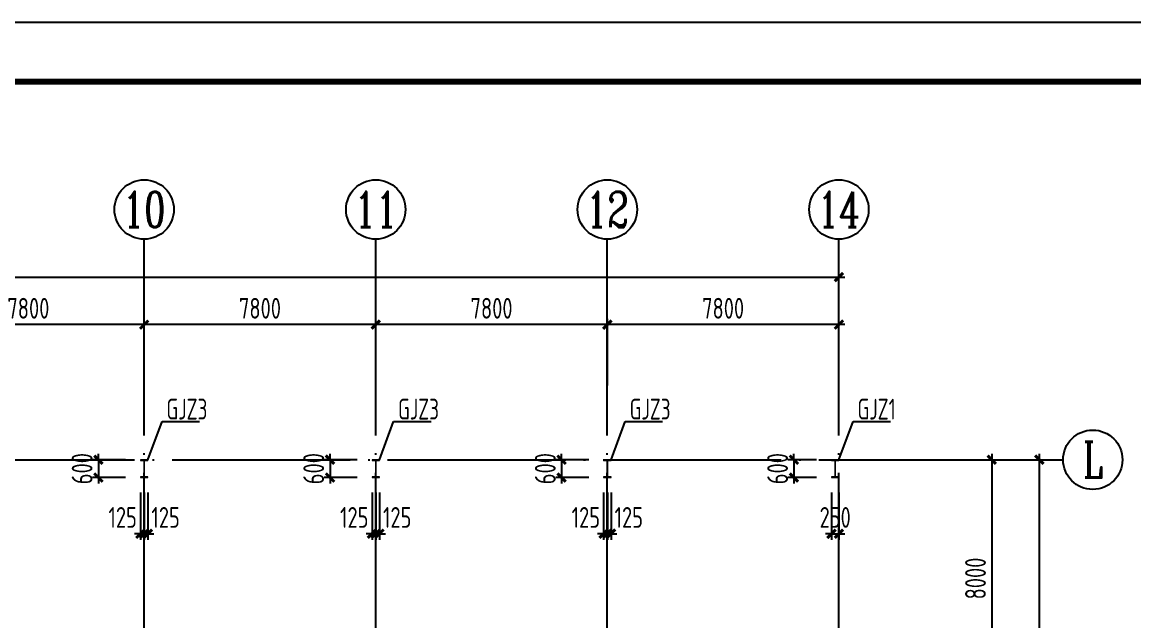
# Model space of a CAD drawing. Extents: x -2746917 to -971774, y -3334247 to -3250358.
# Drawn here: x -2142069 to -2123351, y -3284250 to -3274173 of the extents above; entities that cross this region are included whole.
import ezdxf
from ezdxf.enums import TextEntityAlignment as Align

# ---------------------------------------------------------------- set-up
doc = ezdxf.new("R2010")
doc.units = 0
doc.header["$LTSCALE"] = 1000
doc.header["$MEASUREMENT"] = 0
doc.header["$PDMODE"] = 35
doc.linetypes.add('DOTE', pattern=[2.42, 2, -0.2, 0.02, -0.2])
doc.layers.get('0').update_dxf_attribs({"linetype": 'CONTINUOUS'})
doc.layers.get('Defpoints').update_dxf_attribs({"linetype": 'CONTINUOUS'})
for name, color, linetype in [('AXIS', 253, 'DOTE'), ('COLU', 7, 'CONTINUOUS'), ('DIM', 3, 'CONTINUOUS'), ('NUM', 7, 'CONTINUOUS'), ('PUB_TITLE', 4, 'CONTINUOUS'), ('TEXT', 7, 'CONTINUOUS')]:
    doc.layers.add(name, color=color, linetype=linetype)
doc.layers.add('yichutu', color=7, linetype='CONTINUOUS', true_color=0xffffff, plot=False)
doc.styles.add('TSSD_Axis', font='Complex.shx', dxfattribs={"width": 0.7, "bigfont": 'hztxt.shx'})
doc.styles.add('TSSD_Dimension', font='tssdeng.shx', dxfattribs={"width": 0.75, "bigfont": 'Hztxt.shx'})
doc.styles.add('TSSD_Rein', font='Tssdeng.shx', dxfattribs={"width": 0.75, "bigfont": 'hztxt.shx'})
doc.dimstyles.new('TSSD_200_100', dxfattribs={"dimtxt": 350, "dimasz": 100, "dimexe": 100, "dimexo": 250, "dimgap": 100, "dimtad": 1, "dimdec": 0, "dimlfac": 2, "dimzin": 0, "dimdsep": 46, "dimtxsty": 'TSSD_Dimension', "dimblk": 'ARCHTICK', "dimcen": 0, "dimdle": 100, "dimclrt": 7, "dimadec": 0, "dimazin": 0, "dimtfac": 1, "dimtdec": 0, "dimtix": 1, "dimtmove": 2, "dimatfit": 3, "dimfxl": 1, "dimtolj": 1, "dimtzin": 0, "dimarcsym": 0})

# ---------------------------------------------------------------- blocks, each defined once
blk = doc.blocks.new('ts_axno')
at = {"color": 0, "linetype": 'ByBlock', "lineweight": -2}
blk.add_circle((0, 0), 0.5, dxfattribs=at)
at = {"color": 0, "linetype": 'ByBlock', "lineweight": -2, "style": 'TSSD_Axis', "width": 0.7}
blk.add_attdef('A', text='', height=0.6, dxfattribs=at).set_placement((0, 0), align=Align.MIDDLE_CENTER)
blk = doc.blocks.new('_ArchTick')
at = {"color": 0, "const_width": 0.5}
blk.add_lwpolyline([(-0.71, -0.71), (0.71, 0.71)], dxfattribs=at)
blk = doc.blocks.new('*D1121')
at = {"layer": 'Defpoints', "color": 0, "ltscale": 1.5}
for p in [(-2132216, -3279264), (-2132216, -3280539), (-2128316, -3280539)]:
    blk.add_point(p, dxfattribs=at)
at = {"layer": 'DIM', "color": 0, "lineweight": -2, "ltscale": 1.5}
for p, q in [((-2128216, -3279264), (-2132316, -3279264)), ((-2132216, -3280289), (-2132216, -3279164)), ((-2128316, -3280289), (-2128316, -3279164))]:
    blk.add_line(p, q, dxfattribs=at)
at = {"layer": 'DIM', "color": 0, "lineweight": -2, "ltscale": 1.5, "xscale": 100, "yscale": 100, "zscale": 100, "rotation": 180}
blk.add_blockref('_ArchTick', (-2132216, -3279264), dxfattribs=at)
at = {"layer": 'DIM', "color": 0, "lineweight": -2, "ltscale": 1.5, "xscale": 100, "yscale": 100, "zscale": 100}
blk.add_blockref('_ArchTick', (-2128316, -3279264), dxfattribs=at)
at = {"layer": 'DIM', "color": 7, "ltscale": 1.5, "insert": (-2130266, -3278989), "char_height": 350, "attachment_point": 5, "style": 'TSSD_Dimension'}
blk.add_mtext('\\A1;7800', dxfattribs=at)
blk = doc.blocks.new('*D1122')
at = {"layer": 'Defpoints', "color": 0, "ltscale": 1.5}
for p in [(-2136116, -3279264), (-2136116, -3280539), (-2132216, -3280539)]:
    blk.add_point(p, dxfattribs=at)
at = {"layer": 'DIM', "color": 0, "lineweight": -2, "ltscale": 1.5}
for p, q in [((-2132116, -3279264), (-2136216, -3279264)), ((-2136116, -3280289), (-2136116, -3279164)), ((-2132216, -3280289), (-2132216, -3279164))]:
    blk.add_line(p, q, dxfattribs=at)
at = {"layer": 'DIM', "color": 0, "lineweight": -2, "ltscale": 1.5, "xscale": 100, "yscale": 100, "zscale": 100, "rotation": 180}
blk.add_blockref('_ArchTick', (-2136116, -3279264), dxfattribs=at)
at = {"layer": 'DIM', "color": 0, "lineweight": -2, "ltscale": 1.5, "xscale": 100, "yscale": 100, "zscale": 100}
blk.add_blockref('_ArchTick', (-2132216, -3279264), dxfattribs=at)
at = {"layer": 'DIM', "color": 7, "ltscale": 1.5, "insert": (-2134166, -3278989), "char_height": 350, "attachment_point": 5, "style": 'TSSD_Dimension'}
blk.add_mtext('\\A1;7800', dxfattribs=at)
blk = doc.blocks.new('*D1123')
at = {"layer": 'Defpoints', "color": 0, "ltscale": 1.5}
for p in [(-2140016, -3279264), (-2140016, -3280539), (-2136116, -3280539)]:
    blk.add_point(p, dxfattribs=at)
at = {"layer": 'DIM', "color": 0, "lineweight": -2, "ltscale": 1.5}
for p, q in [((-2136016, -3279264), (-2140116, -3279264)), ((-2140016, -3280289), (-2140016, -3279164)), ((-2136116, -3280289), (-2136116, -3279164))]:
    blk.add_line(p, q, dxfattribs=at)
at = {"layer": 'DIM', "color": 0, "lineweight": -2, "ltscale": 1.5, "xscale": 100, "yscale": 100, "zscale": 100, "rotation": 180}
blk.add_blockref('_ArchTick', (-2140016, -3279264), dxfattribs=at)
at = {"layer": 'DIM', "color": 0, "lineweight": -2, "ltscale": 1.5, "xscale": 100, "yscale": 100, "zscale": 100}
blk.add_blockref('_ArchTick', (-2136116, -3279264), dxfattribs=at)
at = {"layer": 'DIM', "color": 7, "ltscale": 1.5, "insert": (-2138066, -3278989), "char_height": 350, "attachment_point": 5, "style": 'TSSD_Dimension'}
blk.add_mtext('\\A1;7800', dxfattribs=at)
blk = doc.blocks.new('*D1124')
at = {"layer": 'Defpoints', "color": 0, "ltscale": 1.5}
for p in [(-2143916, -3279264), (-2143916, -3280539), (-2140016, -3280539)]:
    blk.add_point(p, dxfattribs=at)
at = {"layer": 'DIM', "color": 0, "lineweight": -2, "ltscale": 1.5}
for p, q in [((-2139916, -3279264), (-2144016, -3279264)), ((-2143916, -3280289), (-2143916, -3279164)), ((-2140016, -3280289), (-2140016, -3279164))]:
    blk.add_line(p, q, dxfattribs=at)
at = {"layer": 'DIM', "color": 0, "lineweight": -2, "ltscale": 1.5, "xscale": 100, "yscale": 100, "zscale": 100, "rotation": 180}
blk.add_blockref('_ArchTick', (-2143916, -3279264), dxfattribs=at)
at = {"layer": 'DIM', "color": 0, "lineweight": -2, "ltscale": 1.5, "xscale": 100, "yscale": 100, "zscale": 100}
blk.add_blockref('_ArchTick', (-2140016, -3279264), dxfattribs=at)
at = {"layer": 'DIM', "color": 7, "ltscale": 1.5, "insert": (-2141966, -3278989), "char_height": 350, "attachment_point": 5, "style": 'TSSD_Dimension'}
blk.add_mtext('\\A1;7800', dxfattribs=at)
blk = doc.blocks.new('*D1132')
at = {"layer": 'Defpoints', "color": 0, "ltscale": 1.5}
for p in [(-2128316, -3278464), (-2171216, -3280539), (-2128316, -3280539)]:
    blk.add_point(p, dxfattribs=at)
at = {"layer": 'DIM', "color": 0, "lineweight": -2, "ltscale": 1.5}
for p, q in [((-2171216, -3280289), (-2171216, -3278364)), ((-2128316, -3280289), (-2128316, -3278364)), ((-2171316, -3278464), (-2128216, -3278464))]:
    blk.add_line(p, q, dxfattribs=at)
at = {"layer": 'DIM', "color": 0, "lineweight": -2, "ltscale": 1.5, "xscale": 100, "yscale": 100, "zscale": 100, "rotation": 180}
blk.add_blockref('_ArchTick', (-2171216, -3278464), dxfattribs=at)
at = {"layer": 'DIM', "color": 0, "lineweight": -2, "ltscale": 1.5, "xscale": 100, "yscale": 100, "zscale": 100}
blk.add_blockref('_ArchTick', (-2128316, -3278464), dxfattribs=at)
at = {"layer": 'DIM', "color": 7, "ltscale": 1.5, "insert": (-2149766, -3278189), "char_height": 350, "attachment_point": 5, "style": 'TSSD_Dimension'}
blk.add_mtext('\\A1;85800', dxfattribs=at)
blk = doc.blocks.new('*D1140')
at = {"layer": 'Defpoints', "color": 0, "ltscale": 1.5}
for p in [(-2127316, -3281539), (-2127316, -3285539), (-2125741, -3285539)]:
    blk.add_point(p, dxfattribs=at)
at = {"layer": 'DIM', "color": 0, "lineweight": -2, "ltscale": 1.5}
for p, q in [((-2127066, -3281539), (-2125641, -3281539)), ((-2125741, -3281439), (-2125741, -3285639)), ((-2127066, -3285539), (-2125641, -3285539))]:
    blk.add_line(p, q, dxfattribs=at)
at = {"layer": 'DIM', "color": 0, "lineweight": -2, "ltscale": 1.5, "xscale": 100, "yscale": 100, "zscale": 100}
for p, rotation in [((-2125741, -3281539), 90), ((-2125741, -3285539), 270)]:
    blk.add_blockref('_ArchTick', p, dxfattribs=dict(at, rotation=rotation))
at = {"layer": 'DIM', "color": 7, "ltscale": 1.5, "insert": (-2126016, -3283539), "char_height": 350, "attachment_point": 5, "rotation": 90, "style": 'TSSD_Dimension'}
blk.add_mtext('\\A1;8000', dxfattribs=at)
blk = doc.blocks.new('*D1146')
at = {"layer": 'Defpoints', "color": 0, "ltscale": 1.5}
for p in [(-2127316, -3281539), (-2124941, -3281539), (-2127316, -3305539)]:
    blk.add_point(p, dxfattribs=at)
at = {"layer": 'DIM', "color": 0, "lineweight": -2, "ltscale": 1.5}
for p, q in [((-2127066, -3281539), (-2124841, -3281539)), ((-2124941, -3305639), (-2124941, -3281439)), ((-2127066, -3305539), (-2124841, -3305539))]:
    blk.add_line(p, q, dxfattribs=at)
at = {"layer": 'DIM', "color": 0, "lineweight": -2, "ltscale": 1.5, "xscale": 100, "yscale": 100, "zscale": 100}
for p, rotation in [((-2124941, -3281539), 90), ((-2124941, -3305539), 270)]:
    blk.add_blockref('_ArchTick', p, dxfattribs=dict(at, rotation=rotation))
at = {"layer": 'DIM', "color": 7, "ltscale": 1.5, "insert": (-2125216, -3293539), "char_height": 350, "attachment_point": 5, "rotation": 90, "style": 'TSSD_Dimension'}
blk.add_mtext('\\A1;48000', dxfattribs=at)
blk = doc.blocks.new('*D1240')
at = {"layer": 'Defpoints', "color": 0, "ltscale": 1.5}
for p in [(-2140079, -3281539), (-2140786, -3281839), (-2140079, -3281839)]:
    blk.add_point(p, dxfattribs=at)
at = {"layer": 'DIM', "color": 0, "lineweight": -2, "ltscale": 1.5}
for p, q in [((-2140329, -3281539), (-2140886, -3281539)), ((-2140786, -3281539), (-2140786, -3281439)), ((-2140786, -3281539), (-2140786, -3281839)), ((-2140329, -3281839), (-2140886, -3281839)), ((-2140786, -3281839), (-2140786, -3281939))]:
    blk.add_line(p, q, dxfattribs=at)
at = {"layer": 'DIM', "color": 0, "lineweight": -2, "ltscale": 1.5, "xscale": 100, "yscale": 100, "zscale": 100}
for p, rotation in [((-2140786, -3281539), 270), ((-2140786, -3281839), 90)]:
    blk.add_blockref('_ArchTick', p, dxfattribs=dict(at, rotation=rotation))
at = {"layer": 'DIM', "color": 7, "ltscale": 1.5, "insert": (-2141061, -3281689), "char_height": 350, "attachment_point": 5, "rotation": 90, "style": 'TSSD_Dimension'}
blk.add_mtext('\\A1;600', dxfattribs=at)
blk = doc.blocks.new('*D1241')
at = {"layer": 'Defpoints', "color": 0, "ltscale": 1.5}
for p in [(-2140079, -3281839), (-2140016, -3281839), (-2140016, -3282785)]:
    blk.add_point(p, dxfattribs=at)
at = {"layer": 'DIM', "color": 0, "lineweight": -2, "ltscale": 1.5}
for p, q in [((-2140079, -3282089), (-2140079, -3282885)), ((-2140016, -3282089), (-2140016, -3282885)), ((-2140079, -3282785), (-2140179, -3282785)), ((-2140079, -3282785), (-2140016, -3282785)), ((-2140016, -3282785), (-2139916, -3282785))]:
    blk.add_line(p, q, dxfattribs=at)
at = {"layer": 'DIM', "color": 0, "lineweight": -2, "ltscale": 1.5, "xscale": 100, "yscale": 100, "zscale": 100}
blk.add_blockref('_ArchTick', (-2140079, -3282785), dxfattribs=at)
at = {"layer": 'DIM', "color": 0, "lineweight": -2, "ltscale": 1.5, "xscale": 100, "yscale": 100, "zscale": 100, "rotation": 180}
blk.add_blockref('_ArchTick', (-2140016, -3282785), dxfattribs=at)
at = {"layer": 'DIM', "color": 7, "ltscale": 1.5, "insert": (-2140378, -3282510), "char_height": 350, "attachment_point": 5, "style": 'TSSD_Dimension'}
blk.add_mtext('\\A1;125', dxfattribs=at)
blk = doc.blocks.new('*D1242')
at = {"layer": 'Defpoints', "color": 0, "ltscale": 1.5}
for p in [(-2140016, -3281839), (-2139954, -3281839), (-2139954, -3282785)]:
    blk.add_point(p, dxfattribs=at)
at = {"layer": 'DIM', "color": 0, "lineweight": -2, "ltscale": 1.5}
for p, q in [((-2140016, -3282089), (-2140016, -3282885)), ((-2139954, -3282089), (-2139954, -3282885)), ((-2140016, -3282785), (-2140116, -3282785)), ((-2140016, -3282785), (-2139954, -3282785)), ((-2139954, -3282785), (-2139854, -3282785))]:
    blk.add_line(p, q, dxfattribs=at)
at = {"layer": 'DIM', "color": 0, "lineweight": -2, "ltscale": 1.5, "xscale": 100, "yscale": 100, "zscale": 100}
blk.add_blockref('_ArchTick', (-2140016, -3282785), dxfattribs=at)
at = {"layer": 'DIM', "color": 0, "lineweight": -2, "ltscale": 1.5, "xscale": 100, "yscale": 100, "zscale": 100, "rotation": 180}
blk.add_blockref('_ArchTick', (-2139954, -3282785), dxfattribs=at)
at = {"layer": 'DIM', "color": 7, "ltscale": 1.5, "insert": (-2139655, -3282510), "char_height": 350, "attachment_point": 5, "style": 'TSSD_Dimension'}
blk.add_mtext('\\A1;125', dxfattribs=at)
blk = doc.blocks.new('*D1250')
at = {"layer": 'Defpoints', "color": 0, "ltscale": 1.5}
for p in [(-2136179, -3281539), (-2136886, -3281839), (-2136179, -3281839)]:
    blk.add_point(p, dxfattribs=at)
at = {"layer": 'DIM', "color": 0, "lineweight": -2, "ltscale": 1.5}
for p, q in [((-2136429, -3281539), (-2136986, -3281539)), ((-2136886, -3281539), (-2136886, -3281439)), ((-2136886, -3281539), (-2136886, -3281839)), ((-2136429, -3281839), (-2136986, -3281839)), ((-2136886, -3281839), (-2136886, -3281939))]:
    blk.add_line(p, q, dxfattribs=at)
at = {"layer": 'DIM', "color": 0, "lineweight": -2, "ltscale": 1.5, "xscale": 100, "yscale": 100, "zscale": 100}
for p, rotation in [((-2136886, -3281539), 270), ((-2136886, -3281839), 90)]:
    blk.add_blockref('_ArchTick', p, dxfattribs=dict(at, rotation=rotation))
at = {"layer": 'DIM', "color": 7, "ltscale": 1.5, "insert": (-2137161, -3281689), "char_height": 350, "attachment_point": 5, "rotation": 90, "style": 'TSSD_Dimension'}
blk.add_mtext('\\A1;600', dxfattribs=at)
blk = doc.blocks.new('*D1251')
at = {"layer": 'Defpoints', "color": 0, "ltscale": 1.5}
for p in [(-2136179, -3281839), (-2136116, -3281839), (-2136116, -3282785)]:
    blk.add_point(p, dxfattribs=at)
at = {"layer": 'DIM', "color": 0, "lineweight": -2, "ltscale": 1.5}
for p, q in [((-2136179, -3282089), (-2136179, -3282885)), ((-2136116, -3282089), (-2136116, -3282885)), ((-2136179, -3282785), (-2136279, -3282785)), ((-2136179, -3282785), (-2136116, -3282785)), ((-2136116, -3282785), (-2136016, -3282785))]:
    blk.add_line(p, q, dxfattribs=at)
at = {"layer": 'DIM', "color": 0, "lineweight": -2, "ltscale": 1.5, "xscale": 100, "yscale": 100, "zscale": 100}
blk.add_blockref('_ArchTick', (-2136179, -3282785), dxfattribs=at)
at = {"layer": 'DIM', "color": 0, "lineweight": -2, "ltscale": 1.5, "xscale": 100, "yscale": 100, "zscale": 100, "rotation": 180}
blk.add_blockref('_ArchTick', (-2136116, -3282785), dxfattribs=at)
at = {"layer": 'DIM', "color": 7, "ltscale": 1.5, "insert": (-2136478, -3282510), "char_height": 350, "attachment_point": 5, "style": 'TSSD_Dimension'}
blk.add_mtext('\\A1;125', dxfattribs=at)
blk = doc.blocks.new('*D1252')
at = {"layer": 'Defpoints', "color": 0, "ltscale": 1.5}
for p in [(-2136116, -3281839), (-2136054, -3281839), (-2136054, -3282785)]:
    blk.add_point(p, dxfattribs=at)
at = {"layer": 'DIM', "color": 0, "lineweight": -2, "ltscale": 1.5}
for p, q in [((-2136116, -3282089), (-2136116, -3282885)), ((-2136054, -3282089), (-2136054, -3282885)), ((-2136116, -3282785), (-2136216, -3282785)), ((-2136116, -3282785), (-2136054, -3282785)), ((-2136054, -3282785), (-2135954, -3282785))]:
    blk.add_line(p, q, dxfattribs=at)
at = {"layer": 'DIM', "color": 0, "lineweight": -2, "ltscale": 1.5, "xscale": 100, "yscale": 100, "zscale": 100}
blk.add_blockref('_ArchTick', (-2136116, -3282785), dxfattribs=at)
at = {"layer": 'DIM', "color": 0, "lineweight": -2, "ltscale": 1.5, "xscale": 100, "yscale": 100, "zscale": 100, "rotation": 180}
blk.add_blockref('_ArchTick', (-2136054, -3282785), dxfattribs=at)
at = {"layer": 'DIM', "color": 7, "ltscale": 1.5, "insert": (-2135755, -3282510), "char_height": 350, "attachment_point": 5, "style": 'TSSD_Dimension'}
blk.add_mtext('\\A1;125', dxfattribs=at)
blk = doc.blocks.new('*D1260')
at = {"layer": 'Defpoints', "color": 0, "ltscale": 1.5}
for p in [(-2132279, -3281539), (-2132986, -3281839), (-2132279, -3281839)]:
    blk.add_point(p, dxfattribs=at)
at = {"layer": 'DIM', "color": 0, "lineweight": -2, "ltscale": 1.5}
for p, q in [((-2132529, -3281539), (-2133086, -3281539)), ((-2132986, -3281539), (-2132986, -3281439)), ((-2132986, -3281539), (-2132986, -3281839)), ((-2132529, -3281839), (-2133086, -3281839)), ((-2132986, -3281839), (-2132986, -3281939))]:
    blk.add_line(p, q, dxfattribs=at)
at = {"layer": 'DIM', "color": 0, "lineweight": -2, "ltscale": 1.5, "xscale": 100, "yscale": 100, "zscale": 100}
for p, rotation in [((-2132986, -3281539), 270), ((-2132986, -3281839), 90)]:
    blk.add_blockref('_ArchTick', p, dxfattribs=dict(at, rotation=rotation))
at = {"layer": 'DIM', "color": 7, "ltscale": 1.5, "insert": (-2133261, -3281689), "char_height": 350, "attachment_point": 5, "rotation": 90, "style": 'TSSD_Dimension'}
blk.add_mtext('\\A1;600', dxfattribs=at)
blk = doc.blocks.new('*D1261')
at = {"layer": 'Defpoints', "color": 0, "ltscale": 1.5}
for p in [(-2132279, -3281839), (-2132216, -3281839), (-2132216, -3282785)]:
    blk.add_point(p, dxfattribs=at)
at = {"layer": 'DIM', "color": 0, "lineweight": -2, "ltscale": 1.5}
for p, q in [((-2132279, -3282089), (-2132279, -3282885)), ((-2132216, -3282089), (-2132216, -3282885)), ((-2132279, -3282785), (-2132379, -3282785)), ((-2132279, -3282785), (-2132216, -3282785)), ((-2132216, -3282785), (-2132116, -3282785))]:
    blk.add_line(p, q, dxfattribs=at)
at = {"layer": 'DIM', "color": 0, "lineweight": -2, "ltscale": 1.5, "xscale": 100, "yscale": 100, "zscale": 100}
blk.add_blockref('_ArchTick', (-2132279, -3282785), dxfattribs=at)
at = {"layer": 'DIM', "color": 0, "lineweight": -2, "ltscale": 1.5, "xscale": 100, "yscale": 100, "zscale": 100, "rotation": 180}
blk.add_blockref('_ArchTick', (-2132216, -3282785), dxfattribs=at)
at = {"layer": 'DIM', "color": 7, "ltscale": 1.5, "insert": (-2132578, -3282510), "char_height": 350, "attachment_point": 5, "style": 'TSSD_Dimension'}
blk.add_mtext('\\A1;125', dxfattribs=at)
blk = doc.blocks.new('*D1262')
at = {"layer": 'Defpoints', "color": 0, "ltscale": 1.5}
for p in [(-2132216, -3281839), (-2132154, -3281839), (-2132154, -3282785)]:
    blk.add_point(p, dxfattribs=at)
at = {"layer": 'DIM', "color": 0, "lineweight": -2, "ltscale": 1.5}
for p, q in [((-2132216, -3282089), (-2132216, -3282885)), ((-2132154, -3282089), (-2132154, -3282885)), ((-2132216, -3282785), (-2132316, -3282785)), ((-2132216, -3282785), (-2132154, -3282785)), ((-2132154, -3282785), (-2132054, -3282785))]:
    blk.add_line(p, q, dxfattribs=at)
at = {"layer": 'DIM', "color": 0, "lineweight": -2, "ltscale": 1.5, "xscale": 100, "yscale": 100, "zscale": 100}
blk.add_blockref('_ArchTick', (-2132216, -3282785), dxfattribs=at)
at = {"layer": 'DIM', "color": 0, "lineweight": -2, "ltscale": 1.5, "xscale": 100, "yscale": 100, "zscale": 100, "rotation": 180}
blk.add_blockref('_ArchTick', (-2132154, -3282785), dxfattribs=at)
at = {"layer": 'DIM', "color": 7, "ltscale": 1.5, "insert": (-2131855, -3282510), "char_height": 350, "attachment_point": 5, "style": 'TSSD_Dimension'}
blk.add_mtext('\\A1;125', dxfattribs=at)
blk = doc.blocks.new('*D1267')
at = {"layer": 'Defpoints', "color": 0, "ltscale": 1.5}
for p in [(-2128441, -3281539), (-2129074, -3281839), (-2128441, -3281839)]:
    blk.add_point(p, dxfattribs=at)
at = {"layer": 'DIM', "color": 0, "lineweight": -2, "ltscale": 1.5}
for p, q in [((-2128691, -3281539), (-2129174, -3281539)), ((-2129074, -3281539), (-2129074, -3281439)), ((-2129074, -3281539), (-2129074, -3281839)), ((-2128691, -3281839), (-2129174, -3281839)), ((-2129074, -3281839), (-2129074, -3281939))]:
    blk.add_line(p, q, dxfattribs=at)
at = {"layer": 'DIM', "color": 0, "lineweight": -2, "ltscale": 1.5, "xscale": 100, "yscale": 100, "zscale": 100}
for p, rotation in [((-2129074, -3281539), 270), ((-2129074, -3281839), 90)]:
    blk.add_blockref('_ArchTick', p, dxfattribs=dict(at, rotation=rotation))
at = {"layer": 'DIM', "color": 7, "ltscale": 1.5, "insert": (-2129349, -3281689), "char_height": 350, "attachment_point": 5, "rotation": 90, "style": 'TSSD_Dimension'}
blk.add_mtext('\\A1;600', dxfattribs=at)
blk = doc.blocks.new('*D1268')
at = {"layer": 'Defpoints', "color": 0, "ltscale": 1.5}
for p in [(-2128441, -3281839), (-2128316, -3281839), (-2128316, -3282785)]:
    blk.add_point(p, dxfattribs=at)
at = {"layer": 'DIM', "color": 0, "lineweight": -2, "ltscale": 1.5}
for p, q in [((-2128441, -3282089), (-2128441, -3282885)), ((-2128316, -3282089), (-2128316, -3282885)), ((-2128441, -3282785), (-2128541, -3282785)), ((-2128441, -3282785), (-2128316, -3282785)), ((-2128316, -3282785), (-2128216, -3282785))]:
    blk.add_line(p, q, dxfattribs=at)
at = {"layer": 'DIM', "color": 0, "lineweight": -2, "ltscale": 1.5, "xscale": 100, "yscale": 100, "zscale": 100}
blk.add_blockref('_ArchTick', (-2128441, -3282785), dxfattribs=at)
at = {"layer": 'DIM', "color": 0, "lineweight": -2, "ltscale": 1.5, "xscale": 100, "yscale": 100, "zscale": 100, "rotation": 180}
blk.add_blockref('_ArchTick', (-2128316, -3282785), dxfattribs=at)
at = {"layer": 'DIM', "color": 7, "ltscale": 1.5, "insert": (-2128379, -3282510), "char_height": 350, "attachment_point": 5, "style": 'TSSD_Dimension'}
blk.add_mtext('\\A1;250', dxfattribs=at)
blk = doc.blocks.new('yct-743-420-74300-42000-100-2002.0')
at = {"layer": 'yichutu', "color": 7, "true_color": 0xffffff}
blk.add_lwpolyline([(0, 0), (0, 42000), (74300, 42000), (74300, 0)], close=True, dxfattribs=at)
blk = doc.blocks.new('A$C6B365CFD')
at = {"layer": 'PUB_TITLE'}
blk.add_lwpolyline([(-70467, -17093), (-70467, 24907), (3833, 24907), (3833, -17093)], close=True, dxfattribs=at)
at = {"layer": 'PUB_TITLE', "const_width": 100}
blk.add_lwpolyline([(2833, -16093), (2833, 23907), (-69753, 23907), (-69753, -16093), (2833, -16093)], dxfattribs=at)

msp = doc.modelspace()

# ---------------------------------------------------------------- linework, layer by layer
at = {"layer": 'AXIS', "ltscale": 1.5}
for p, q in [((-2140016.16, -3306538.58), (-2140016.16, -3280538.58)), ((-2136116.16, -3306538.58), (-2136116.16, -3280538.58)), ((-2132216.16, -3306538.58), (-2132216.16, -3280538.58)), ((-2128316.16, -3306538.58), (-2128316.16, -3280538.58)), ((-2172216.16, -3281538.58), (-2127316.16, -3281538.58))]:
    msp.add_line(p, q, dxfattribs=at)
at = {"layer": 'COLU', "lineweight": 5, "ltscale": 1.5}
for points in [[(-2140078.66, -3281538.58), (-2140078.66, -3281551.58), (-2139953.66, -3281551.58), (-2139953.66, -3281538.58)], [(-2140022.66, -3281551.58), (-2140022.66, -3281825.58), (-2140009.66, -3281825.58), (-2140009.66, -3281551.58)], [(-2136178.66, -3281538.58), (-2136178.66, -3281551.58), (-2136053.66, -3281551.58), (-2136053.66, -3281538.58)], [(-2136122.66, -3281551.58), (-2136122.66, -3281825.58), (-2136109.66, -3281825.58), (-2136109.66, -3281551.58)], [(-2132278.66, -3281538.58), (-2132278.66, -3281551.58), (-2132153.66, -3281551.58), (-2132153.66, -3281538.58)], [(-2132222.66, -3281551.58), (-2132222.66, -3281825.58), (-2132209.66, -3281825.58), (-2132209.66, -3281551.58)], [(-2128441.16, -3281538.58), (-2128441.16, -3281551.58), (-2128316.16, -3281551.58), (-2128316.16, -3281538.58)], [(-2128385.16, -3281551.58), (-2128385.16, -3281825.58), (-2128372.16, -3281825.58), (-2128372.16, -3281551.58)], [(-2140078.66, -3281825.58), (-2140078.66, -3281838.58), (-2139953.66, -3281838.58), (-2139953.66, -3281825.58)], [(-2136178.66, -3281825.58), (-2136178.66, -3281838.58), (-2136053.66, -3281838.58), (-2136053.66, -3281825.58)], [(-2132278.66, -3281825.58), (-2132278.66, -3281838.58), (-2132153.66, -3281838.58), (-2132153.66, -3281825.58)], [(-2128441.16, -3281825.58), (-2128441.16, -3281838.58), (-2128316.16, -3281838.58), (-2128316.16, -3281825.58)]]:
    msp.add_lwpolyline(points, close=True, dxfattribs=at)
at = {"layer": 'NUM', "ltscale": 1.5}
for p, q in [((-2140016.16, -3280538.58), (-2140016.16, -3277825.93)), ((-2136116.16, -3280538.58), (-2136116.16, -3277825.93)), ((-2132216.16, -3280538.58), (-2132216.16, -3277825.93)), ((-2128316.16, -3280538.58), (-2128316.16, -3277825.93)), ((-2127316.16, -3281538.58), (-2124541.16, -3281538.58))]:
    msp.add_line(p, q, dxfattribs=at)
at = {"layer": 'NUM'}
for p, q in [((-2139953.66, -3281538.58), (-2139714.85, -3280896.64)), ((-2139714.85, -3280896.64), (-2139085.38, -3280896.64)), ((-2136053.66, -3281538.58), (-2135814.85, -3280896.64)), ((-2135814.85, -3280896.64), (-2135185.38, -3280896.64)), ((-2132153.66, -3281538.58), (-2131914.85, -3280896.64)), ((-2131914.85, -3280896.64), (-2131285.38, -3280896.64)), ((-2128316.16, -3281538.58), (-2128077.35, -3280896.64)), ((-2128077.35, -3280896.64), (-2127447.88, -3280896.64))]:
    msp.add_line(p, q, dxfattribs=at)

# ---------------------------------------------------------------- block references
at = {"ltscale": 1.5}
msp.add_blockref('A$C6B365CFD', (-2109793.08, -3299080.41), dxfattribs=at)
at = {"layer": 'NUM'}
ref = msp.add_blockref('ts_axno', (-2140016.16, -3277325.93), dxfattribs=dict(at, xscale=1000, yscale=1000, zscale=1000))
ref.add_attrib('10', '10', dxfattribs={"height": 600, "style": 'TSSD_Axis', "width": 0.7}).set_placement((-2140016.16, -3277325.93), align=Align.MIDDLE_CENTER)
ref = msp.add_blockref('ts_axno', (-2136116.16, -3277325.93), dxfattribs=dict(at, xscale=1000, yscale=1000, zscale=1000))
ref.add_attrib('11', '11', dxfattribs={"height": 600, "style": 'TSSD_Axis', "width": 0.7}).set_placement((-2136116.16, -3277325.93), align=Align.MIDDLE_CENTER)
ref = msp.add_blockref('ts_axno', (-2132216.16, -3277325.93), dxfattribs=dict(at, xscale=1000, yscale=1000, zscale=1000))
ref.add_attrib('12', '12', dxfattribs={"height": 600, "style": 'TSSD_Axis', "width": 0.7}).set_placement((-2132216.16, -3277325.93), align=Align.MIDDLE_CENTER)
ref = msp.add_blockref('ts_axno', (-2128316.16, -3277325.93), dxfattribs=dict(at, xscale=1000, yscale=1000, zscale=1000))
ref.add_attrib('14', '14', dxfattribs={"height": 600, "style": 'TSSD_Axis', "width": 0.7}).set_placement((-2128316.16, -3277325.93), align=Align.MIDDLE_CENTER)
ref = msp.add_blockref('ts_axno', (-2124041.16, -3281538.58), dxfattribs=dict(at, xscale=1000, yscale=1000, zscale=1000))
ref.add_attrib('G', 'L', dxfattribs={"height": 600, "style": 'TSSD_Axis', "width": 0.7}).set_placement((-2124041.16, -3281538.58), align=Align.MIDDLE_CENTER)
at = {"layer": 'yichutu'}
msp.add_blockref('yct-743-420-74300-42000-100-2002.0', (-2180259.79, -3316173.05), dxfattribs=at)

# ---------------------------------------------------------------- texts
at = {"layer": 'TEXT', "lineweight": 5, "style": 'TSSD_Rein', "width": 0.7}
for s, p in [('GJZ3', (-2139640.67, -3280861.63)), ('GJZ3', (-2135740.67, -3280861.63)), ('GJZ3', (-2131840.67, -3280861.63)), ('GJZ1', (-2128003.17, -3280861.63))]:
    msp.add_text(s, height=350, dxfattribs=at).set_placement(p)

# ---------------------------------------------------------------- dimensions: what is measured, and where the dimension line sits
at = {"layer": 'DIM', "ltscale": 1.5}
for base, p1, p2, picture, middle in [((-2128316.16, -3278463.58), (-2171216.16, -3280538.58), (-2128316.16, -3280538.58), '*D1132', (-2149766.16, -3278188.58)), ((-2143916.16, -3279263.58), (-2140016.16, -3280538.58), (-2143916.16, -3280538.58), '*D1124', (-2141966.16, -3278988.58)), ((-2140016.16, -3279263.58), (-2136116.16, -3280538.58), (-2140016.16, -3280538.58), '*D1123', (-2138066.16, -3278988.58)), ((-2136116.16, -3279263.58), (-2132216.16, -3280538.58), (-2136116.16, -3280538.58), '*D1122', (-2134166.16, -3278988.58)), ((-2132216.16, -3279263.58), (-2128316.16, -3280538.58), (-2132216.16, -3280538.58), '*D1121', (-2130266.16, -3278988.58)), ((-2128316.16, -3282785.45), (-2128441.16, -3281838.58), (-2128316.16, -3281838.58), '*D1268', (-2128378.66, -3282510.45))]:
    dim = msp.add_linear_dim(base=base, p1=p1, p2=p2, dimstyle='TSSD_200_100', dxfattribs=at)
    dim.commit()
    dim.dimension.update_dxf_attribs({"geometry": picture, "text_midpoint": middle})
for base, p1, p2, picture, middle in [((-2140785.66, -3281838.58), (-2140078.66, -3281538.58), (-2140078.66, -3281838.58), '*D1240', (-2141060.66, -3281688.58)), ((-2136885.66, -3281838.58), (-2136178.66, -3281538.58), (-2136178.66, -3281838.58), '*D1250', (-2137160.66, -3281688.58)), ((-2132985.66, -3281838.58), (-2132278.66, -3281538.58), (-2132278.66, -3281838.58), '*D1260', (-2133260.66, -3281688.58)), ((-2129073.61, -3281838.58), (-2128441.16, -3281538.58), (-2128441.16, -3281838.58), '*D1267', (-2129348.61, -3281688.58)), ((-2125741.16, -3285538.58), (-2127316.16, -3281538.58), (-2127316.16, -3285538.58), '*D1140', (-2126016.16, -3283538.58)), ((-2124941.16, -3281538.58), (-2127316.16, -3305538.58), (-2127316.16, -3281538.58), '*D1146', (-2125216.16, -3293538.58))]:
    dim = msp.add_linear_dim(base=base, p1=p1, p2=p2, angle=270, dimstyle='TSSD_200_100', dxfattribs=at)
    dim.commit()
    dim.dimension.update_dxf_attribs({"geometry": picture, "text_midpoint": middle})
for base, p1, p2, picture, middle in [((-2140016.16, -3282785.45), (-2140078.66, -3281838.58), (-2140016.16, -3281838.58), '*D1241', (-2140377.73, -3282510.45)), ((-2139953.66, -3282785.45), (-2140016.16, -3281838.58), (-2139953.66, -3281838.58), '*D1242', (-2139654.59, -3282510.45)), ((-2136116.16, -3282785.45), (-2136178.66, -3281838.58), (-2136116.16, -3281838.58), '*D1251', (-2136477.73, -3282510.45)), ((-2136053.66, -3282785.45), (-2136116.16, -3281838.58), (-2136053.66, -3281838.58), '*D1252', (-2135754.59, -3282510.45)), ((-2132216.16, -3282785.45), (-2132278.66, -3281838.58), (-2132216.16, -3281838.58), '*D1261', (-2132577.73, -3282510.45)), ((-2132153.66, -3282785.45), (-2132216.16, -3281838.58), (-2132153.66, -3281838.58), '*D1262', (-2131854.59, -3282510.45))]:
    dim = msp.add_linear_dim(base=base, p1=p1, p2=p2, dimstyle='TSSD_200_100', dxfattribs=at)
    dim.commit()
    dim.dimension.update_dxf_attribs({"geometry": picture, "text_midpoint": middle, "dimtype": 160})

doc.saveas('drawing.dxf')
